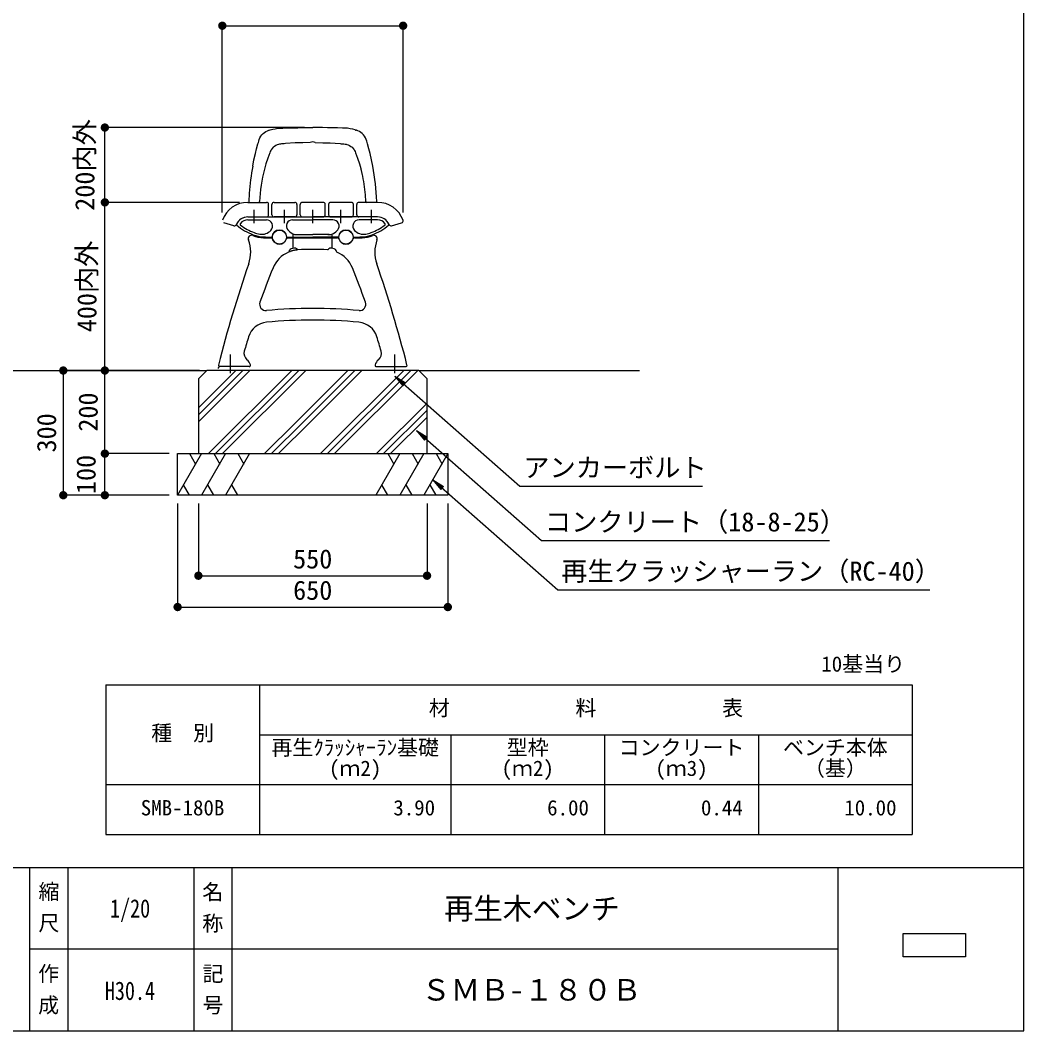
# Model space of a CAD drawing. Units: millimetres at full size, sheet at 1:20. Extents: x 38394 to 43870, y -8925 to -5191.
# Drawn here: x 41456 to 43870, y -8925 to -6494 of the extents above; entities that cross this region are included whole.
import ezdxf
from ezdxf.enums import TextEntityAlignment as Align

# ---------------------------------------------------------------- set-up
doc = ezdxf.new("R2010")
doc.units = ezdxf.units.MM
doc.header["$LTSCALE"] = 20
doc.linetypes.add('CHAIN', pattern=[18.5, 12, -1.5, 3.5, -1.5])
doc.linetypes.add('CHAIN_DOUBLE_DASH', pattern=[23.5, 12, -1.5, 3.5, -1.5, 3.5, -1.5])
for name, color, linetype, lineweight in [('0_2', 4, 'Continuous', 25), ('_0-0_', 7, 'Continuous', 25), ('寸法', 1, 'Continuous', 25)]:
    doc.layers.add(name, color=color, linetype=linetype, lineweight=lineweight)
doc.styles.add('@ＭＳ ゴシック', font='')
doc.styles.add('ＭＳ ゴシック', font='')
doc.styles.get('@ＭＳ ゴシック').set_extended_font_data('@MS Gothic')
doc.styles.get('ＭＳ ゴシック').set_extended_font_data('MS Gothic')

# ---------------------------------------------------------------- blocks, each defined once
blk = doc.blocks.new('filled_dot')
at = {"color": 0, "linetype": 'Continuous', "lineweight": -2, "const_width": 1.25}
blk.add_lwpolyline([(-0.625, 0, 1), (0.625, 0, 1)], format="xyb", close=True, dxfattribs=at)

msp = doc.modelspace()

# ---------------------------------------------------------------- hatches: boundary and pattern name
at = {"layer": '_0-0_'}
for points in [[(42357.49, -7349.71), (42383.14, -7365.98), (42376.86, -7373.11)], [(42409.57, -7480.42), (42435.22, -7496.68), (42428.94, -7503.82)], [(42448.87, -7599.03), (42474.52, -7615.3), (42468.24, -7622.43)]]:
    msp.add_hatch(color=1, dxfattribs=at).paths.add_polyline_path(points)

# ---------------------------------------------------------------- linework, layer by layer
at = {"layer": '0_2'}
for p, q in [((41885.06, -7460.01), (42008.73, -7336.34)), ((41885.06, -7443.17), (41991.89, -7336.34)), ((41885.06, -7426.33), (41975.05, -7336.34)), ((41909.76, -7536.34), (42109.76, -7336.34)), ((41926.59, -7536.34), (42126.59, -7336.34)), ((41943.43, -7536.34), (42143.43, -7336.34)), ((42119.26, -7461.54), (42244.46, -7336.34)), ((42136.1, -7461.54), (42261.3, -7336.34)), ((42152.93, -7461.54), (42278.14, -7336.34)), ((42179.16, -7536.34), (42379.16, -7336.34)), ((42196, -7536.34), (42396, -7336.34)), ((42212.84, -7536.34), (42412.84, -7336.34)), ((42313.87, -7536.34), (42435.06, -7415.15)), ((42330.71, -7536.34), (42435.06, -7431.99)), ((42044.46, -7536.34), (42119.26, -7461.54)), ((42061.3, -7536.34), (42136.1, -7461.54)), ((42078.14, -7536.34), (42152.93, -7461.54)), ((42347.54, -7536.34), (42435.06, -7448.83)), ((41892.8, -7536.34), (41835.06, -7636.34)), ((41863.93, -7536.34), (41878.36, -7561.34)), ((41950.53, -7536.34), (41892.8, -7636.34)), ((41922.3, -7536.34), (41936.73, -7561.34)), ((42008.27, -7536.34), (41950.53, -7636.34)), ((41980.03, -7536.34), (41994.47, -7561.34)), ((42369.59, -7536.34), (42311.86, -7636.34)), ((42340.72, -7536.34), (42355.16, -7561.34)), ((42427.33, -7536.34), (42369.59, -7636.34)), ((42399.09, -7536.34), (42413.53, -7561.34)), ((42485.06, -7536.34), (42427.33, -7636.34)), ((42456.83, -7536.34), (42471.26, -7561.34)), ((41864.01, -7636.34), (41849.58, -7611.34)), ((41922.56, -7636.34), (41908.13, -7611.34)), ((41980.3, -7636.34), (41965.86, -7611.34)), ((42340.81, -7636.34), (42326.38, -7611.34)), ((42399.36, -7636.34), (42384.92, -7611.34)), ((42457.09, -7636.34), (42442.66, -7611.34))]:
    msp.add_line(p, q, dxfattribs=at)
at = {"layer": '0_2', "color": 7}
for p, q in [((41835.06, -7536.34), (42485.06, -7536.34)), ((41835.06, -7636.34), (41835.06, -7536.34)), ((42485.06, -7536.34), (42485.06, -7636.34)), ((42485.06, -7636.34), (41835.06, -7636.34)), ((41662.21, -8092.6), (41662.21, -8452.6)), ((41662.21, -8092.6), (43602.21, -8092.6)), ((42032.21, -8092.6), (42032.21, -8452.6)), ((43602.21, -8092.6), (43602.21, -8452.6)), ((42032.21, -8212.6), (43602.21, -8212.6)), ((42492.21, -8212.6), (42492.21, -8452.6)), ((42862.21, -8212.6), (42862.21, -8452.6)), ((43232.21, -8212.6), (43232.21, -8452.6)), ((41662.21, -8332.6), (43602.21, -8332.6)), ((41662.21, -8452.6), (43602.21, -8452.6)), ((43422.8, -8728.26), (41478.91, -8728.26))]:
    msp.add_line(p, q, dxfattribs=at)
for points in [[(41885.06, -7536.34), (42435.06, -7536.34), (42435.06, -7356.34), (42415.06, -7336.34), (41905.06, -7336.34), (41885.06, -7356.34)], [(43580.11, -8690.82), (43730.58, -8690.82), (43730.58, -8746.66), (43580.11, -8746.66)]]:
    msp.add_lwpolyline(points, close=True, dxfattribs=at)
msp.add_arc((42264.43, -6754.35), 3.64, 233.7276, 272.15728, dxfattribs=at)
at = {"layer": '_0-0_', "lineweight": 13}
for p, q in [((42154.06, -6787.87), (42154.28, -6787.74)), ((42011.54, -6931.84), (42030.11, -6931.84)), ((42308.58, -6931.84), (42290.02, -6931.84)), ((42312.01, -6931.84), (42308.58, -6931.84))]:
    msp.add_line(p, q, dxfattribs=at)
at = {"layer": '_0-0_'}
for p, q in [((42278.82, -6862.7), (42276.31, -6852.31)), ((42279.73, -6866.49), (42278.82, -6862.7)), ((42287.99, -6929.92), (42286.98, -6913.96)), ((42004.06, -6931.84), (42049.06, -6931.84)), ((42006.11, -6929.76), (42006.1, -6929.76)), ((42032.13, -6929.92), (42032.1, -6929.93)), ((42054.06, -6961.84), (42054.06, -6936.84)), ((42062.06, -6961.84), (42062.06, -6936.84)), ((42067.06, -6931.84), (42117.06, -6931.84)), ((42122.06, -6936.84), (42122.06, -6961.84)), ((42130.06, -6961.84), (42130.06, -6936.84)), ((42185.06, -6931.84), (42135.06, -6931.84)), ((42190.06, -6961.84), (42190.06, -6936.84)), ((42198.06, -6936.84), (42198.06, -6961.84)), ((42253.06, -6931.84), (42203.06, -6931.84)), ((42258.06, -6961.84), (42258.06, -6936.84)), ((42266.06, -6961.84), (42266.06, -6936.84)), ((42316.06, -6931.84), (42271.06, -6931.84)), ((42287.99, -6929.92), (42288.02, -6929.93)), ((42314.01, -6929.76), (42313.99, -6929.41)), ((42314.01, -6929.76), (42314.02, -6929.76)), ((42004.06, -6966.84), (42049.06, -6966.84)), ((42004.06, -6966.84), (42160.06, -6966.84)), ((42004.06, -6973.84), (42048.54, -6973.84)), ((42117.06, -6966.84), (42067.06, -6966.84)), ((42111.58, -6973.84), (42160.06, -6973.84)), ((42135.06, -6966.84), (42185.06, -6966.84)), ((42316.06, -6966.84), (42160.06, -6966.84)), ((42208.54, -6973.84), (42160.06, -6973.84)), ((42203.06, -6966.84), (42253.06, -6966.84)), ((42316.06, -6966.84), (42271.06, -6966.84)), ((42316.06, -6973.84), (42271.58, -6973.84)), ((41970.6, -6987.88), (41946.31, -6981.37)), ((42349.52, -6987.88), (42373.82, -6981.37)), ((42098.03, -7015.32), (42160.06, -7015.32)), ((42100.19, -7017.32), (42219.94, -7017.32)), ((42120.33, -7009.52), (42160.06, -7009.52)), ((42123.33, -7009.52), (42160.06, -7009.52)), ((42199.79, -7009.52), (42160.06, -7009.52)), ((42196.79, -7009.52), (42160.06, -7009.52)), ((42222.09, -7015.32), (42160.06, -7015.32)), ((42102.06, -7051.5), (42103.06, -7050.01)), ((42123.84, -7046.14), (42123.06, -7045.23)), ((42196.29, -7046.14), (42197.06, -7045.23)), ((42218.06, -7051.5), (42217.06, -7050.01)), ((41373.65, -7336.34), (41905.06, -7336.34)), ((42007.22, -7326.84), (41936.2, -7326.84)), ((42312.9, -7326.84), (42383.92, -7326.84)), ((42415.06, -7336.34), (42946.47, -7336.34)), ((41478.91, -8531.68), (41478.91, -8924.84)), ((41570.83, -8531.68), (41570.83, -8924.84)), ((41873.79, -8531.68), (41873.79, -8924.62)), ((41965.71, -8531.68), (41965.71, -8924.84)), ((43422.8, -8531.68), (43422.8, -8924.84))]:
    msp.add_line(p, q, dxfattribs=at)
at = {"layer": '_0-0_', "linetype": 'CHAIN'}
for p, q in [((42019.06, -6981.84), (42019.06, -6949.82)), ((42092.06, -6981.84), (42092.06, -6949.82)), ((42160.06, -6981.84), (42160.06, -6949.82)), ((42228.06, -6981.84), (42228.06, -6949.82)), ((42301.06, -6981.84), (42301.06, -6949.82)), ((42113.06, -7042.37), (42113.06, -7008.69)), ((42207.06, -7042.37), (42207.06, -7008.69)), ((41962.56, -7330.77), (41962.56, -7297.54)), ((41962.56, -7342.34), (41962.56, -7303.13)), ((42357.56, -7330.77), (42357.56, -7297.54)), ((42357.56, -7342.34), (42357.56, -7303.13))]:
    msp.add_line(p, q, dxfattribs=at)
at = {"layer": '_0-0_', "color": 6}
msp.add_line((38394.23, -8531.68), (43870.49, -8531.68), dxfattribs=at)
msp.add_lwpolyline([(43870.49, -5301.21), (38394.23, -5301.21), (38394.23, -8924.84), (43870.49, -8924.84)], close=True, dxfattribs=at)
at = {"layer": '_0-0_'}
for points in [[(42015.72, -6844.88), (42018.79, -6829.47), (42022.28, -6814.12), (42025.14, -6802.7), (42028.24, -6791.32), (42029.24, -6787.82), (42030.24, -6784.36), (42031.44, -6780.49), (42033.16, -6776.37), (42035.46, -6772.39), (42038.01, -6769.06), (42040.89, -6766.1), (42044.11, -6763.48), (42047.58, -6761.28), (42051.2, -6759.56), (42054.79, -6758.24), (42055.56, -6757.99)], [(42057.85, -6757.29), (42063.8, -6755.73), (42069.86, -6754.53), (42076, -6753.7), (42088.29, -6753.04), (42100.24, -6752.68), (42112.2, -6752.38), (42124.17, -6752.14), (42136.15, -6751.97), (42148.11, -6751.87), (42160.06, -6751.84)], [(42262.27, -6757.29), (42256.33, -6755.73), (42250.26, -6754.53), (42244.12, -6753.7), (42231.83, -6753.04), (42219.88, -6752.68), (42207.93, -6752.38), (42195.95, -6752.14), (42183.98, -6751.97), (42172.02, -6751.87), (42160.06, -6751.84)], [(42304.4, -6844.88), (42301.33, -6829.47), (42297.85, -6814.12), (42294.98, -6802.7), (42291.89, -6791.32), (42290.89, -6787.82), (42289.88, -6784.36), (42288.68, -6780.49), (42286.97, -6776.37), (42284.66, -6772.39), (42282.11, -6769.06), (42279.23, -6766.1), (42276.02, -6763.48), (42272.54, -6761.28), (42268.92, -6759.56), (42265.34, -6758.24), (42264.56, -6757.99)], [(42154.06, -6787.87), (42135.96, -6788.21), (42117.89, -6788.95), (42094.34, -6790.55), (42091.25, -6790.81), (42088.16, -6791.08), (42085.09, -6791.36), (42082.23, -6791.65), (42079.95, -6791.98), (42078.01, -6792.43), (42074.49, -6793.58), (42071.23, -6795.12), (42068.13, -6797.06), (42065.31, -6799.35), (42062.76, -6801.99), (42060.45, -6805.09), (42059.16, -6807.24), (42057.99, -6809.71), (42056.8, -6812.67), (42051.95, -6825.75), (42047.63, -6838.95), (42043.81, -6852.31)], [(42166.06, -6787.87), (42184.16, -6788.21), (42202.23, -6788.95), (42225.79, -6790.55), (42228.87, -6790.81), (42231.96, -6791.08), (42235.03, -6791.36), (42237.89, -6791.65), (42240.17, -6791.98), (42242.11, -6792.43), (42245.63, -6793.58), (42248.89, -6795.12), (42252, -6797.06), (42254.81, -6799.35), (42257.37, -6801.99), (42259.67, -6805.09), (42260.96, -6807.24), (42262.13, -6809.71), (42263.33, -6812.67), (42268.17, -6825.75), (42272.5, -6838.95), (42274.15, -6844.72), (42275.66, -6850.02), (42276.31, -6852.31)], [(42007.26, -6910.02), (42007.2, -6910.74), (42006.1, -6929.76)], [(42031.99, -6930.52), (42032.09, -6930.28), (42032.13, -6929.92)], [(42288.12, -6930.48), (42288.04, -6930.28), (42287.99, -6929.92)]]:
    msp.add_lwpolyline(points, dxfattribs=at)
at = {"layer": '_0-0_', "lineweight": 13}
for points in [[(42030.13, -6931.84), (42030.8, -6931.73), (42030.81, -6931.72)], [(42289.99, -6931.84), (42289.33, -6931.73), (42289.28, -6931.7)]]:
    msp.add_lwpolyline(points, dxfattribs=at)
at = {"layer": '_0-0_', "color": 1}
for points in [[(42357.49, -7349.71), (42658.51, -7614.95), (43097.46, -7614.95)], [(42409.57, -7480.42), (42710.6, -7745.65), (43403.5, -7745.65)], [(42448.87, -7599.03), (42749.89, -7864.27), (43644.64, -7864.27)]]:
    msp.add_lwpolyline(points, dxfattribs=at)
at = {"layer": '_0-0_', "color": 1, "lineweight": 13}
for points in [[(42357.49, -7349.71), (42383.14, -7365.98), (42376.86, -7373.11)], [(42409.57, -7480.42), (42435.22, -7496.68), (42428.94, -7503.82)], [(42448.87, -7599.03), (42474.52, -7615.3), (42468.24, -7622.43)]]:
    msp.add_lwpolyline(points, close=True, dxfattribs=at)
at = {"layer": '_0-0_'}
for centre in [(42080.06, -7015.32), (42240.06, -7015.32)]:
    msp.add_circle(centre, 17, dxfattribs=at)
at = {"layer": '_0-0_', "lineweight": 13}
msp.add_arc((42055.49, -6753.67), 4.32, 270.943, 303.17212, dxfattribs=at)
at = {"layer": '_0-0_'}
for centre, radius, start, end in [((42159.55, -6796.9), 10.57, 87.25244, 121.30722), ((42160.51, -6797.14), 10.81, 59.08159, 92.35875), ((42552.14, -6947.67), 546.18, 169.15179, 176.04762), ((42391.82, -6944.37), 359.97, 165.18253, 177.70057), ((41720.53, -6953.95), 593.97, 2.36774, 10.58183), ((41963.93, -6938.67), 323.96, 4.37339, 13.5629), ((42004.06, -6996.84), 65, 90, 160.21981), ((42008.1, -6929.84), 2, 177.57233, 269.9998), ((42030.13, -6929.84), 2, 269.76792, 357.49761), ((42049.06, -6936.84), 5, 360, 90), ((42067.06, -6936.84), 5, 90, 180), ((42117.06, -6936.84), 5, 0, 90), ((42135.06, -6936.84), 5, 90, 180), ((42185.06, -6936.84), 5, 0, 90), ((42203.06, -6936.84), 5, 90, 180), ((42253.06, -6936.84), 5, 0, 90), ((42271.06, -6936.84), 5, 90, 180), ((42289.99, -6929.84), 2, 182.46516, 270.23207), ((42312.02, -6929.84), 2, 270.0002, 2.38736), ((42316.06, -6996.84), 65, 19.78019, 90), ((42004.06, -6996.84), 30, 90, 156.78679), ((42004.06, -6996.84), 30, 90, 154.95995), ((42004.06, -6996.84), 23, 90, 140.92658), ((42048.54, -6988.84), 15, 316.64965, 90), ((42049.06, -6961.84), 5, 270, 360), ((42067.06, -6961.84), 5, 180, 270), ((42111.58, -6988.84), 15, 90, 218.42079), ((42117.06, -6961.84), 5, 270, 0), ((42135.06, -6961.84), 5, 180, 270), ((42185.06, -6961.84), 5, 270, 360), ((42203.06, -6961.84), 5, 180, 270), ((42208.54, -6988.84), 15, 321.57921, 90), ((42253.06, -6961.84), 5, 270, 0), ((42271.58, -6988.84), 15, 90, 223.35035), ((42271.06, -6961.84), 5, 180, 270), ((42316.06, -6996.84), 30, 23.21321, 90), ((42316.06, -6996.84), 30, 25.04005, 90), ((42316.06, -6996.84), 23, 39.07342, 90), ((42372.52, -6976.54), 5, 285, 19.78019), ((41971.89, -6983.05), 5, 255, 336.78679), ((41978.69, -6984.99), 2, 154.95995, 229.22028), ((42062.3, -6888.07), 130, 229.22028, 249.66528), ((41988.53, -6984.24), 3, 140.92658, 232.51186), ((42062.3, -6888.07), 124.2, 232.51186, 249.66528), ((42037.63, -6978.55), 30, 260.51099, 316.64965), ((42080.06, -7016.32), 18, 3.18474, 176.81455), ((42123.33, -6979.52), 30, 218.42079, 270), ((42196.79, -6979.52), 30, 270, 321.57921), ((42240.06, -7016.32), 18, 3.18545, 176.81526), ((42282.49, -6978.55), 30, 223.35035, 279.48901), ((42257.83, -6888.07), 124.2, 290.33472, 307.48814), ((42257.83, -6888.07), 130, 290.33472, 310.77972), ((42331.59, -6984.24), 3, 307.48814, 39.07342), ((42341.43, -6984.99), 2, 310.77972, 25.04005), ((42348.23, -6983.05), 5, 203.21321, 285), ((42012.95, -7019.08), 8, 69.19506, 200.47729), ((41925.83, -7051.62), 85, 340.92276, 20.47729), ((42044.92, -6934.95), 82, 249.19506, 267.59287), ((42044.92, -6934.95), 80, 249.66528, 267.59287), ((42044.92, -6934.95), 74.2, 249.66528, 260.51099), ((42062.56, -6515.32), 502, 267.59287, 269.70204), ((42062.56, -6515.32), 500, 267.59287, 269.94589), ((42059.93, -7020.32), 3, 16.58211, 89.70204), ((42080.06, -7014.32), 18, 196.58211, 343.39845), ((42080.06, -7014.32), 18, 196.58211, 343.39845), ((42100.19, -7020.32), 3, 90, 163.39845), ((42219.94, -7020.32), 3, 16.60155, 90), ((42240.06, -7014.32), 18, 196.60155, 343.41789), ((42240.06, -7014.32), 18, 196.60155, 343.41789), ((42260.19, -7020.32), 3, 90.29796, 163.41789), ((42257.56, -6515.32), 500, 270.05411, 272.40713), ((42257.56, -6515.32), 502, 270.29796, 272.40713), ((42275.2, -6934.95), 80, 272.40713, 290.33472), ((42275.2, -6934.95), 82, 272.40713, 290.80494), ((42275.2, -6934.95), 74.2, 279.48901, 290.33472), ((42307.17, -7019.08), 8, 339.52271, 110.80494), ((42394.29, -7051.62), 85, 159.52271, 199.07724), ((42129.47, -7115.91), 70, 94.08002, 94.61358), ((42129.47, -7115.91), 70, 94.08002, 94.61358), ((42160.06, -7544.82), 500, 85.91998, 94.08002), ((42190.66, -7115.91), 70, 85.38642, 85.91998), ((42129.47, -7115.91), 70, 113.04847, 157.92299), ((42190.66, -7115.91), 70, 22.07701, 66.95153), ((44841.4, -8059.93), 3000, 160.92276, 165.78231), ((43928.64, -7845.64), 2011.53, 157.92299, 160.4367), ((40391.48, -7845.64), 2011.53, 19.5633, 22.07701), ((39478.72, -8059.93), 3000, 14.21769, 19.07724), ((42047.37, -7177.11), 15, 160.4367, 275.20169), ((42272.75, -7177.11), 15, 264.79831, 19.5633), ((42160.06, -8414.99), 1228, 84.79831, 95.20169), ((42053.5, -7269.94), 50, 95.31679, 162.9325), ((42160.06, -8414.99), 1200, 84.68321, 95.31679), ((42266.62, -7269.94), 50, 17.0675, 84.68321), ((43928.64, -7845.64), 2011.53, 162.9325, 163.95013), ((40391.48, -7845.64), 2011.53, 16.04987, 17.0675), ((42014.74, -7295.03), 20, 163.95013, 230.31643), ((42305.38, -7295.03), 20, 309.68357, 16.04987), ((41986.01, -7329.67), 25, 15.34516, 50.31643), ((42334.12, -7329.67), 25, 129.68357, 164.65484), ((41937.56, -7331.84), 5, 90, 180), ((41936.2, -7323.84), 3, 165.78231, 270), ((42007.22, -7323.84), 3, 269.99453, 15.34516), ((42312.9, -7323.84), 3, 164.65484, 270.00547), ((42383.92, -7323.84), 3, 270, 14.21769)]:
    msp.add_arc(centre, radius, start, end, dxfattribs=at)
at = {"layer": '_0-0_', "linetype": 'CHAIN_DOUBLE_DASH'}
msp.add_arc((42129.47, -7115.91), 70, 94.61358, 113.04847, dxfattribs=at)
at = {"layer": '_0-0_'}
for centre, major_axis, start_param, end_param in [((42113.27, -7048.47), (10.1, 2.41), 0.141325, 2.9999194), ((42206.86, -7048.47), (-10.1, 2.41), 3.2832659, 6.1418603)]:
    msp.add_ellipse(centre, major_axis=major_axis, ratio=0.600043, start_param=start_param, end_param=end_param, dxfattribs=at)
at = {"layer": '寸法'}
for p, q in [((41942.6, -6506.84), (42377.52, -6506.84)), ((41942.6, -6956.54), (41942.6, -6506.84)), ((42377.52, -6956.54), (42377.52, -6506.84)), ((41660.06, -6931.84), (41660.06, -6751.84)), ((42140.06, -6751.84), (41660.06, -6751.84)), ((41660.06, -7336.34), (41660.06, -6931.84)), ((41984.06, -6931.84), (41660.06, -6931.84)), ((41984.06, -6931.84), (41660.06, -6931.84)), ((41560.06, -7336.34), (41560.06, -7636.34)), ((41815.06, -7336.34), (41560.06, -7336.34)), ((41887.56, -7336.34), (41660.06, -7336.34)), ((41660.06, -7536.34), (41660.06, -7336.34)), ((41815.06, -7336.34), (41660.06, -7336.34)), ((41815.06, -7536.34), (41660.06, -7536.34)), ((41660.06, -7636.34), (41660.06, -7536.34)), ((41815.06, -7536.34), (41660.06, -7536.34)), ((41815.06, -7636.34), (41560.06, -7636.34)), ((41815.06, -7636.34), (41660.06, -7636.34)), ((41835.06, -7656.34), (41835.06, -7905.4)), ((41885.06, -7656.34), (41885.06, -7830)), ((42435.06, -7656.34), (42435.06, -7830)), ((42485.06, -7656.34), (42485.06, -7905.4)), ((41885.06, -7830), (42435.06, -7830)), ((41835.06, -7905.4), (42485.06, -7905.4))]:
    msp.add_line(p, q, dxfattribs=at)

# ---------------------------------------------------------------- block references
at = {"layer": '寸法', "xscale": 8, "yscale": 8}
for p in [(41942.6, -6506.84), (41885.06, -7830), (41835.06, -7905.4)]:
    msp.add_blockref('filled_dot', p, dxfattribs=at)
for p, rotation in [((42377.52, -6506.84), 180), ((41660.06, -6751.84), 270), ((41660.06, -6931.84), 270), ((41660.06, -6931.84), 90), ((41560.06, -7336.34), 270), ((41660.06, -7336.34), 90), ((41660.06, -7336.34), 270), ((41660.06, -7536.34), 90), ((41660.06, -7536.34), 270), ((41560.06, -7636.34), 90), ((41660.06, -7636.34), 90), ((42435.06, -7830), 180), ((42485.06, -7905.4), 180)]:
    msp.add_blockref('filled_dot', p, dxfattribs=dict(at, rotation=rotation))

# ---------------------------------------------------------------- texts
at = {"layer": '_0-0_', "color": 3, "style": 'ＭＳ ゴシック'}
for s, p in [('アンカーボルト', (42666.61, -7606.68)), ('コンクリート（18-8-25）', (42718.7, -7737.38)), ('再生クラッシャーラン（RC-40）', (42757.99, -7855.99))]:
    msp.add_text(s, height=46.19, dxfattribs=at).set_placement(p, align=Align.BOTTOM_LEFT)
at = {"layer": '_0-0_', "style": 'ＭＳ ゴシック'}
for s, p in [('10基当り', (43383.35, -8071.93)), ('材\u3000\u3000\u3000\u3000\u3000\u3000料\u3000\u3000\u3000\u3000\u3000\u3000表', (42439.21, -8177.8)), ('種\u3000別', (41771.61, -8237.8)), ('再生ｸﾗｯｼｬｰﾗﾝ基礎', (42060.61, -8272.8)), ('型枠', (42626.81, -8272.8)), ('コンクリート', (42896.01, -8272.8)), ('ベンチ本体', (43291.21, -8272.8)), ('(ｍ2)', (42199.21, -8322.8)), ('(ｍ2)', (42614.21, -8322.8)), ('(ｍ3)', (42984.21, -8322.8)), ('（基）', (43341.61, -8322.8)), ('SMB-180B', (41746.41, -8417.8)), ('3.90', (42353.93, -8417.8)), ('6.00', (42723.93, -8417.8)), ('0.44', (43093.93, -8417.8)), ('10.00', (43438.73, -8417.8))]:
    msp.add_text(s, height=36.95, dxfattribs=at).set_placement(p, align=Align.BOTTOM_LEFT)
at = {"layer": '_0-0_', "style": '@ＭＳ ゴシック'}
for s, p in [(' 縮 尺 ', (41524.88, -8627.21)), ('名 称', (41918.94, -8628)), ('作 成', (41524.17, -8824.57)), ('記 号', (41919.45, -8824.57))]:
    msp.add_text(s, height=36.95, rotation=270, dxfattribs=at).set_placement(p, align=Align.MIDDLE_CENTER)
at = {"layer": '_0-0_', "style": 'ＭＳ ゴシック', "width": 0.8}
for s, p in [('1/20', (41720.79, -8630.45)), ('H30.4', (41720.41, -8828.49))]:
    msp.add_text(s, height=44.34, dxfattribs=at).set_placement(p, align=Align.MIDDLE_CENTER)
at = {"layer": '_0-0_', "style": 'ＭＳ ゴシック'}
for s, p in [('再生木ベンチ', (42687.62, -8630.81)), ('ＳＭＢ-１８０Ｂ', (42685.96, -8826.25))]:
    msp.add_text(s, height=51.73, dxfattribs=at).set_placement(p, align=Align.MIDDLE_CENTER)
at = {"layer": '寸法', "style": 'ＭＳ ゴシック'}
for s, p in [('200内外', (41648.62, -6841.84)), ('400内外', (41653.62, -7134.09)), ('200', (41656.55, -7436.34)), ('300', (41556.55, -7486.34)), ('100', (41651.55, -7586.34))]:
    msp.add_text(s, height=46.19, rotation=90, dxfattribs=at).set_placement(p, align=Align.BOTTOM_CENTER)
for s, p in [('550', (42160.05, -7826.5)), ('650', (42160.05, -7901.9))]:
    msp.add_text(s, height=46.19, dxfattribs=at).set_placement(p, align=Align.BOTTOM_CENTER)

doc.saveas('drawing.dxf')
